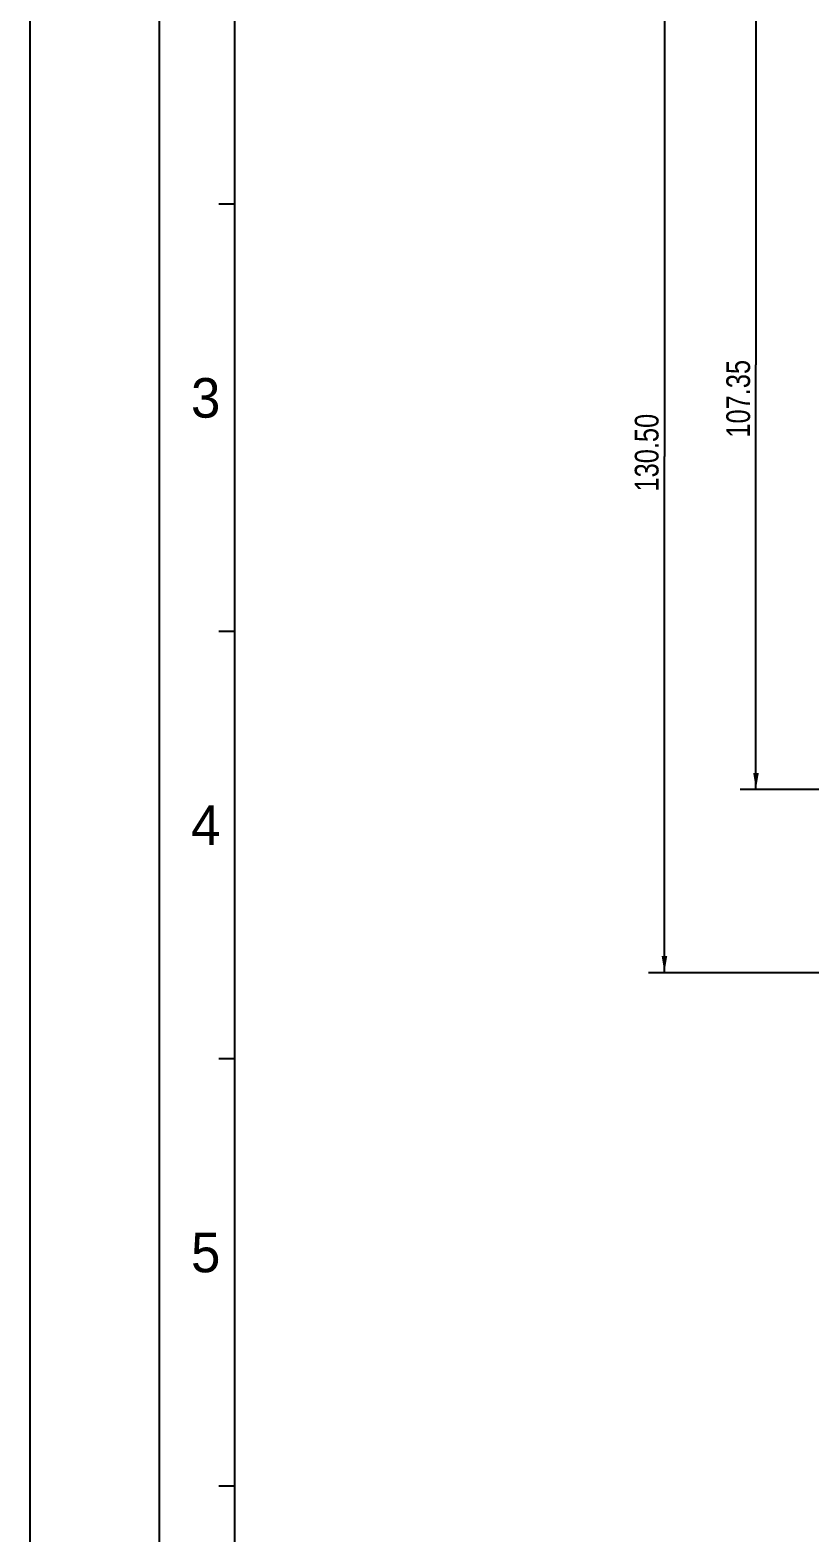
# Model space of a CAD drawing. Header units: millimetres. Extents: x 0 to 841, y 0 to 594.
# Drawn here: x 0 to 98.6, y 295.4 to 485.4 of the extents above; entities that cross this region are included whole.
import ezdxf

# ---------------------------------------------------------------- set-up
doc = ezdxf.new("R2010")
doc.units = ezdxf.units.MM
doc.header["$LTSCALE"] = 46.255
doc.layers.get('0').update_dxf_attribs({"linetype": 'CONTINUOUS'})
doc.styles.get("Standard").update_dxf_attribs({"font": 'txt', "width": 0.8})
doc.styles.add('TEXTSTYLE_2', font='txt')
doc.dimstyles.new('DIMSTYLE_1', dxfattribs={"dimtxt": 3, "dimasz": 2.1, "dimexe": 2, "dimexo": 1, "dimgap": 0.75, "dimtad": 1, "dimzin": 0, "dimdsep": 46, "dimtxsty": 'STANDARD', "dimblk": '_FILLED', "dimblk1": '_FILLED', "dimblk2": '_FILLED', "dimcen": 0.09, "dimazin": 0, "dimtp": 0.01, "dimtm": 0.01, "dimtfac": 1, "dimtofl": 0, "dimtmove": 0, "dimatfit": 3, "dimldrblk": '_FILLED', "dimfxl": 1, "dimtolj": 1, "dimtzin": 0, "dimarcsym": 0})

# ---------------------------------------------------------------- blocks, each defined once
blk = doc.blocks.new('_FILLED')
at = {"color": 0, "linetype": 'BYBLOCK'}
blk.add_solid([(0, 0), (-1, 0.167), (-1, -0.167)], dxfattribs=at)
blk = doc.blocks.new('*D3')
at = {"color": 7, "linetype": 'CONTINUOUS'}
for p, q in [((117.23, 496.74), (89.76, 496.74)), ((91.76, 496.74), (91.76, 443.07)), ((91.76, 389.39), (91.76, 443.07)), ((162.15, 389.39), (89.76, 389.39))]:
    blk.add_line(p, q, dxfattribs=at)
at = {"color": 7, "linetype": 'CONTINUOUS', "xscale": 2.1, "yscale": 2.1, "zscale": 2.1}
for p, rotation in [((91.76, 496.74), 90), ((91.76, 389.39), 270)]:
    blk.add_blockref('_FILLED', p, dxfattribs=dict(at, rotation=rotation))
at = {"color": 7, "linetype": 'CONTINUOUS', "insert": (88.01, 438.77), "char_height": 3, "width": 14.4, "attachment_point": 2, "rotation": 90, "line_spacing_factor": 0.9}
blk.add_mtext('107.35', dxfattribs=at)
blk = doc.blocks.new('*D4')
at = {"color": 7, "linetype": 'CONTINUOUS'}
for p, q in [((117.23, 496.74), (78.19, 496.74)), ((80.19, 496.74), (80.19, 431.49)), ((80.19, 366.24), (80.19, 431.49)), ((269.53, 366.24), (78.19, 366.24))]:
    blk.add_line(p, q, dxfattribs=at)
at = {"color": 7, "linetype": 'CONTINUOUS', "xscale": 2.1, "yscale": 2.1, "zscale": 2.1}
for p, rotation in [((80.19, 496.74), 90), ((80.19, 366.24), 270)]:
    blk.add_blockref('_FILLED', p, dxfattribs=dict(at, rotation=rotation))
at = {"color": 7, "linetype": 'CONTINUOUS', "insert": (76.44, 431.96), "char_height": 3, "width": 14.4, "attachment_point": 2, "rotation": 90, "line_spacing_factor": 0.9}
blk.add_mtext('130.50', dxfattribs=at)

msp = doc.modelspace()

# ---------------------------------------------------------------- linework, layer by layer
at = {"color": 7, "linetype": 'CONTINUOUS'}
for p, q in [((0, 0), (0, 594)), ((16.342, 23.885), (16.342, 574.885)), ((25.842, 566.885), (25.842, 31.385)), ((23.842, 463.385), (25.842, 463.385)), ((23.842, 409.385), (25.842, 409.385)), ((23.842, 355.385), (25.842, 355.385)), ((23.842, 301.385), (25.842, 301.385))]:
    msp.add_line(p, q, dxfattribs=at)

# ---------------------------------------------------------------- texts
at = {"color": 7, "linetype": 'CONTINUOUS', "char_height": 5, "width": 5, "attachment_point": 1, "line_spacing_factor": 0.9, "style": 'TEXTSTYLE_2'}
for s, insert in [('3', (20.342, 441.385)), ('4', (20.342, 387.385)), ('5', (20.342, 333.385))]:
    msp.add_mtext(s, dxfattribs=dict(at, insert=insert))

# ---------------------------------------------------------------- dimensions: what is measured, and where the dimension line sits
at = {"color": 7, "linetype": 'CONTINUOUS'}
for base, p1, p2, angle, picture, middle in [((80.187, 496.74), (270.527, 366.24), (118.227, 496.74), 90, '*D4', (80.187, 432.264)), ((91.763, 389.39), (118.227, 496.74), (163.147, 389.39), 270, '*D3', (91.763, 439.148))]:
    dim = msp.add_linear_dim(base=base, p1=p1, p2=p2, angle=angle, dimstyle='DIMSTYLE_1', dxfattribs=at)
    dim.commit()
    dim.dimension.update_dxf_attribs({"geometry": picture, "text_midpoint": middle, "dimtype": 160})

doc.saveas('drawing.dxf')
